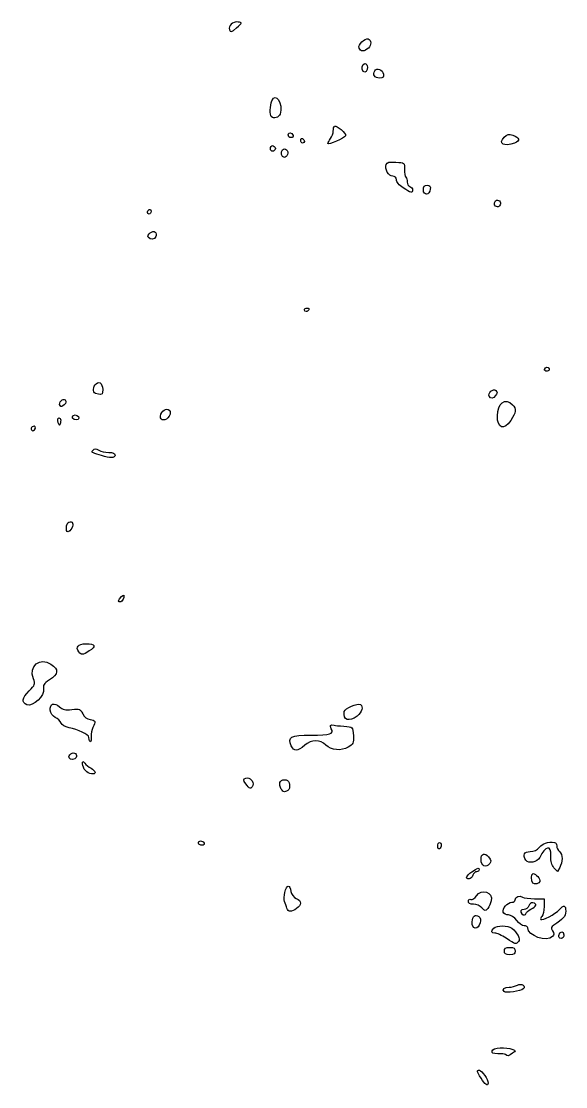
# Model space of a CAD drawing. Header units: centimetres. Extents: x -9 to 9, y -13.5 to 12.3.
# Drawn here: x -8.71 to -4.3, y -4.62 to 4.01 of the extents above; entities that cross this region are included whole.
import ezdxf

# ---------------------------------------------------------------- set-up
doc = ezdxf.new("R2010")
doc.units = ezdxf.units.CM
doc.header["$MEASUREMENT"] = 0
doc.layers.add('Layer 1', color=7, linetype='Continuous')

msp = doc.modelspace()

# ---------------------------------------------------------------- linework, layer by layer
at = {"layer": 'Layer 1'}
for points, knots in [([(-7.02647, 3.94068), (-7.0393, 3.97413), (-6.99976, 4.01009), (-6.95662, 4.00421), (-6.95662, 4.00421), (-6.92146, 3.99941), (-6.92152, 3.9992), (-6.96919, 3.95782), (-6.96919, 3.95782), (-7.0108, 3.92171), (-7.01832, 3.91946), (-7.02647, 3.94068)], [0, 0, 0, 0, 0.25, 0.25, 0.25, 0.25, 0.5, 0.5, 0.5, 0.5, 1, 1, 1, 1]), ([(-5.90047, 3.7933), (-5.87494, 3.81884), (-5.87554, 3.85885), (-5.9016, 3.86753), (-5.9016, 3.86753), (-5.92931, 3.87676), (-5.98632, 3.82036), (-5.97613, 3.79381), (-5.97613, 3.79381), (-5.96432, 3.76303), (-5.93096, 3.76281), (-5.90047, 3.79328), (-5.90047, 3.79328), (-5.90047, 3.79328), (-5.90047, 3.7933), (-5.90047, 3.7933)], [0, 0, 0, 0, 0.2, 0.2, 0.2, 0.2, 0.4, 0.4, 0.4, 0.4, 0.6, 0.6, 0.6, 0.6, 1, 1, 1, 1]), ([(-5.90735, 3.63895), (-5.90735, 3.65455), (-5.91722, 3.66732), (-5.92927, 3.66732), (-5.92927, 3.66732), (-5.95095, 3.66732), (-5.95992, 3.62245), (-5.94185, 3.60438), (-5.94185, 3.60438), (-5.92661, 3.58915), (-5.90735, 3.60843), (-5.90735, 3.63895)], [0, 0, 0, 0, 0.25, 0.25, 0.25, 0.25, 0.5, 0.5, 0.5, 0.5, 1, 1, 1, 1]), ([(-5.77841, 3.58312), (-5.78362, 3.61966), (-5.83176, 3.6365), (-5.8494, 3.60796), (-5.8494, 3.60796), (-5.86774, 3.57828), (-5.84853, 3.55039), (-5.80973, 3.55039), (-5.80973, 3.55039), (-5.78081, 3.55039), (-5.77466, 3.55682), (-5.77841, 3.58312)], [0, 0, 0, 0, 0.25, 0.25, 0.25, 0.25, 0.5, 0.5, 0.5, 0.5, 1, 1, 1, 1]), ([(-6.61596, 3.25934), (-6.58966, 3.3422), (-6.65308, 3.44412), (-6.6826, 3.36646), (-6.6826, 3.36646), (-6.69887, 3.32366), (-6.70131, 3.25289), (-6.68701, 3.23859), (-6.68701, 3.23859), (-6.66651, 3.21809), (-6.62523, 3.23016), (-6.61596, 3.25935), (-6.61596, 3.25935), (-6.61596, 3.25935), (-6.61596, 3.25934), (-6.61596, 3.25934)], [0, 0, 0, 0, 0.2, 0.2, 0.2, 0.2, 0.4, 0.4, 0.4, 0.4, 0.6, 0.6, 0.6, 0.6, 1, 1, 1, 1]), ([(-6.5102, 3.08542), (-6.51923, 3.11252), (-6.5507, 3.11701), (-6.5507, 3.09121), (-6.5507, 3.09121), (-6.5507, 3.07848), (-6.54029, 3.06807), (-6.52756, 3.06807), (-6.52756, 3.06807), (-6.51483, 3.06807), (-6.50702, 3.07588), (-6.5102, 3.08543), (-6.5102, 3.08543), (-6.5102, 3.08543), (-6.5102, 3.08542), (-6.5102, 3.08542)], [0, 0, 0, 0, 0.2, 0.2, 0.2, 0.2, 0.4, 0.4, 0.4, 0.4, 0.6, 0.6, 0.6, 0.6, 1, 1, 1, 1]), ([(-6.08542, 3.08269), (-6.07875, 3.1027), (-6.15704, 3.1715), (-6.17433, 3.16081), (-6.17433, 3.16081), (-6.18036, 3.15708), (-6.1853, 3.13924), (-6.1853, 3.12115), (-6.1853, 3.12115), (-6.1853, 3.10306), (-6.19496, 3.0755), (-6.20676, 3.0599), (-6.20676, 3.0599), (-6.21856, 3.04429), (-6.22843, 3.02723), (-6.22868, 3.02198), (-6.22868, 3.02198), (-6.22948, 3.00543), (-6.09171, 3.06382), (-6.08542, 3.08269)], [0, 0, 0, 0, 0.1666667, 0.1666667, 0.1666667, 0.1666667, 0.3333333, 0.3333333, 0.3333333, 0.3333333, 0.5, 0.5, 0.5, 0.5, 0.6666667, 0.6666667, 0.6666667, 0.6666667, 1, 1, 1, 1]), ([(-6.41915, 3.03797), (-6.41915, 3.04554), (-6.42573, 3.05579), (-6.43377, 3.06075), (-6.43377, 3.06075), (-6.44181, 3.0657), (-6.44838, 3.05952), (-6.44838, 3.047), (-6.44838, 3.047), (-6.44838, 3.03447), (-6.4418, 3.02421), (-6.43377, 3.02421), (-6.43377, 3.02421), (-6.42573, 3.02421), (-6.41915, 3.0304), (-6.41915, 3.03797)], [0, 0, 0, 0, 0.2, 0.2, 0.2, 0.2, 0.4, 0.4, 0.4, 0.4, 0.6, 0.6, 0.6, 0.6, 1, 1, 1, 1]), ([(-4.71615, 3.02431), (-4.66907, 3.04221), (-4.67484, 3.06883), (-4.72978, 3.08715), (-4.72978, 3.08715), (-4.76283, 3.09816), (-4.77619, 3.09514), (-4.80007, 3.07127), (-4.80007, 3.07127), (-4.85159, 3.01975), (-4.80165, 2.9918), (-4.71615, 3.02432), (-4.71615, 3.02432), (-4.71615, 3.02432), (-4.71615, 3.02431), (-4.71615, 3.02431)], [0, 0, 0, 0, 0.2, 0.2, 0.2, 0.2, 0.4, 0.4, 0.4, 0.4, 0.6, 0.6, 0.6, 0.6, 1, 1, 1, 1]), ([(-6.66307, 2.99626), (-6.67451, 3.0077), (-6.68171, 3.0077), (-6.68878, 2.99626), (-6.68878, 2.99626), (-6.70399, 2.97166), (-6.68248, 2.94507), (-6.66307, 2.96448), (-6.66307, 2.96448), (-6.65163, 2.97592), (-6.65163, 2.98481), (-6.66307, 2.99626)], [0, 0, 0, 0, 0.25, 0.25, 0.25, 0.25, 0.5, 0.5, 0.5, 0.5, 1, 1, 1, 1]), ([(-6.55597, 2.93058), (-6.54379, 2.96232), (-6.57471, 2.99218), (-6.59685, 2.97004), (-6.59685, 2.97004), (-6.61556, 2.95133), (-6.60397, 2.90767), (-6.58029, 2.90767), (-6.58029, 2.90767), (-6.57175, 2.90767), (-6.5608, 2.91798), (-6.55597, 2.93058)], [0, 0, 0, 0, 0.25, 0.25, 0.25, 0.25, 0.5, 0.5, 0.5, 0.5, 1, 1, 1, 1]), ([(-5.54224, 2.64441), (-5.54224, 2.65561), (-5.55211, 2.66856), (-5.56416, 2.67318), (-5.56416, 2.67318), (-5.57622, 2.67782), (-5.58608, 2.69386), (-5.58608, 2.70885), (-5.58608, 2.70885), (-5.58608, 2.72384), (-5.59101, 2.74111), (-5.59704, 2.74723), (-5.59704, 2.74723), (-5.60307, 2.75335), (-5.608, 2.7824), (-5.608, 2.81178), (-5.608, 2.81178), (-5.608, 2.86516), (-5.60811, 2.86521), (-5.67757, 2.86967), (-5.67757, 2.86967), (-5.73101, 2.87308), (-5.74925, 2.86866), (-5.75623, 2.85047), (-5.75623, 2.85047), (-5.77002, 2.81453), (-5.73714, 2.75559), (-5.70332, 2.75559), (-5.70332, 2.75559), (-5.6837, 2.75559), (-5.67378, 2.74595), (-5.67378, 2.72689), (-5.67378, 2.72689), (-5.67378, 2.71011), (-5.65112, 2.68279), (-5.61923, 2.66112), (-5.61923, 2.66112), (-5.557, 2.61884), (-5.54224, 2.61563), (-5.54224, 2.64442), (-5.54224, 2.64442), (-5.54224, 2.64442), (-5.54224, 2.64441), (-5.54224, 2.64441)], [0, 0, 0, 0, 0.0833333, 0.0833333, 0.0833333, 0.0833333, 0.1666667, 0.1666667, 0.1666667, 0.1666667, 0.25, 0.25, 0.25, 0.25, 0.3333333, 0.3333333, 0.3333333, 0.3333333, 0.4166667, 0.4166667, 0.4166667, 0.4166667, 0.5, 0.5, 0.5, 0.5, 0.5833333, 0.5833333, 0.5833333, 0.5833333, 0.6666667, 0.6666667, 0.6666667, 0.6666667, 0.75, 0.75, 0.75, 0.75, 0.8333333, 0.8333333, 0.8333333, 0.8333333, 1, 1, 1, 1]), ([(-5.39876, 2.64978), (-5.39521, 2.67465), (-5.40136, 2.68251), (-5.42434, 2.68251), (-5.42434, 2.68251), (-5.44709, 2.68251), (-5.45459, 2.67319), (-5.45459, 2.6449), (-5.45459, 2.6449), (-5.45459, 2.59692), (-5.40569, 2.6012), (-5.39876, 2.64975), (-5.39876, 2.64975), (-5.39876, 2.64975), (-5.39876, 2.64978), (-5.39876, 2.64978)], [0, 0, 0, 0, 0.2, 0.2, 0.2, 0.2, 0.4, 0.4, 0.4, 0.4, 0.6, 0.6, 0.6, 0.6, 1, 1, 1, 1]), ([(-4.83262, 2.52301), (-4.81756, 2.54738), (-4.85143, 2.57533), (-4.8716, 2.55517), (-4.8716, 2.55517), (-4.88847, 2.5383), (-4.87791, 2.50712), (-4.85533, 2.50712), (-4.85533, 2.50712), (-4.84824, 2.50712), (-4.83802, 2.51427), (-4.83262, 2.52301)], [0, 0, 0, 0, 0.25, 0.25, 0.25, 0.25, 0.5, 0.5, 0.5, 0.5, 1, 1, 1, 1]), ([(-7.66157, 2.47145), (-7.66157, 2.48398), (-7.66815, 2.49017), (-7.67619, 2.4852), (-7.67619, 2.4852), (-7.68423, 2.48025), (-7.69081, 2.46998), (-7.69081, 2.46241), (-7.69081, 2.46241), (-7.69081, 2.45484), (-7.68423, 2.44866), (-7.67619, 2.44866), (-7.67619, 2.44866), (-7.66815, 2.44866), (-7.66157, 2.45891), (-7.66157, 2.47145)], [0, 0, 0, 0, 0.2, 0.2, 0.2, 0.2, 0.4, 0.4, 0.4, 0.4, 0.6, 0.6, 0.6, 0.6, 1, 1, 1, 1]), ([(-7.62257, 2.26694), (-7.61774, 2.27954), (-7.61994, 2.296), (-7.62747, 2.30353), (-7.62747, 2.30353), (-7.64593, 2.32199), (-7.69843, 2.28292), (-7.6848, 2.26086), (-7.6848, 2.26086), (-7.66979, 2.23656), (-7.63284, 2.24017), (-7.62256, 2.26693), (-7.62256, 2.26693), (-7.62256, 2.26693), (-7.62257, 2.26694), (-7.62257, 2.26694)], [0, 0, 0, 0, 0.2, 0.2, 0.2, 0.2, 0.4, 0.4, 0.4, 0.4, 0.6, 0.6, 0.6, 0.6, 1, 1, 1, 1]), ([(-6.38271, 1.674), (-6.37774, 1.68204), (-6.38393, 1.68861), (-6.39646, 1.68861), (-6.39646, 1.68861), (-6.40899, 1.68861), (-6.41925, 1.68204), (-6.41925, 1.674), (-6.41925, 1.674), (-6.41925, 1.66596), (-6.41306, 1.65939), (-6.4055, 1.65939), (-6.4055, 1.65939), (-6.39794, 1.65939), (-6.38768, 1.66596), (-6.38271, 1.674)], [0, 0, 0, 0, 0.2, 0.2, 0.2, 0.2, 0.4, 0.4, 0.4, 0.4, 0.6, 0.6, 0.6, 0.6, 1, 1, 1, 1]), ([(-4.43463, 1.19538), (-4.44153, 1.21607), (-4.46503, 1.2138), (-4.47239, 1.1917), (-4.47239, 1.1917), (-4.47507, 1.18366), (-4.4663, 1.17708), (-4.4529, 1.17708), (-4.4529, 1.17708), (-4.4395, 1.17708), (-4.43128, 1.1853), (-4.43463, 1.19535), (-4.43463, 1.19535), (-4.43463, 1.19535), (-4.43463, 1.19538), (-4.43463, 1.19538)], [0, 0, 0, 0, 0.2, 0.2, 0.2, 0.2, 0.4, 0.4, 0.4, 0.4, 0.6, 0.6, 0.6, 0.6, 1, 1, 1, 1]), ([(-8.05413, 1.00538), (-8.0482, 1.06796), (-8.07387, 1.10231), (-8.1064, 1.07532), (-8.1064, 1.07532), (-8.13354, 1.05279), (-8.13603, 1.00702), (-8.11067, 0.99679), (-8.11067, 0.99679), (-8.0777, 0.98349), (-8.05589, 0.9868), (-8.05413, 1.00538)], [0, 0, 0, 0, 0.25, 0.25, 0.25, 0.25, 0.5, 0.5, 0.5, 0.5, 1, 1, 1, 1]), ([(-4.86899, 0.98042), (-4.85475, 0.99758), (-4.85435, 1.00703), (-4.86731, 1.01998), (-4.86731, 1.01998), (-4.88822, 1.04089), (-4.93721, 0.99925), (-4.92153, 0.97389), (-4.92153, 0.97389), (-4.90785, 0.95176), (-4.89104, 0.95385), (-4.86899, 0.98042)], [0, 0, 0, 0, 0.25, 0.25, 0.25, 0.25, 0.5, 0.5, 0.5, 0.5, 1, 1, 1, 1]), ([(-8.35769, 0.94377), (-8.37715, 0.96323), (-8.41411, 0.92295), (-8.39909, 0.89865), (-8.39909, 0.89865), (-8.39179, 0.88683), (-8.38205, 0.88874), (-8.36557, 0.90521), (-8.36557, 0.90521), (-8.34936, 0.92142), (-8.34698, 0.93306), (-8.35769, 0.94377)], [0, 0, 0, 0, 0.25, 0.25, 0.25, 0.25, 0.5, 0.5, 0.5, 0.5, 1, 1, 1, 1]), ([(-4.74613, 0.77857), (-4.70332, 0.84157), (-4.69979, 0.87343), (-4.73203, 0.90568), (-4.73203, 0.90568), (-4.79152, 0.96517), (-4.85522, 0.91858), (-4.85522, 0.8156), (-4.85522, 0.8156), (-4.85522, 0.71299), (-4.80278, 0.69519), (-4.74613, 0.77857)], [0, 0, 0, 0, 0.25, 0.25, 0.25, 0.25, 0.5, 0.5, 0.5, 0.5, 1, 1, 1, 1]), ([(-7.51482, 0.81328), (-7.50265, 0.83602), (-7.50262, 0.84837), (-7.51471, 0.86046), (-7.51471, 0.86046), (-7.53717, 0.88291), (-7.57999, 0.85497), (-7.5861, 0.81388), (-7.5861, 0.81388), (-7.59241, 0.77149), (-7.53743, 0.77103), (-7.51482, 0.81329), (-7.51482, 0.81329), (-7.51482, 0.81329), (-7.51482, 0.81328), (-7.51482, 0.81328)], [0, 0, 0, 0, 0.2, 0.2, 0.2, 0.2, 0.4, 0.4, 0.4, 0.4, 0.6, 0.6, 0.6, 0.6, 1, 1, 1, 1]), ([(-8.39829, 0.79337), (-8.41426, 0.80934), (-8.42521, 0.78394), (-8.41374, 0.75753), (-8.41374, 0.75753), (-8.40287, 0.73249), (-8.40208, 0.73251), (-8.39603, 0.75806), (-8.39603, 0.75806), (-8.39255, 0.77276), (-8.39356, 0.78866), (-8.39829, 0.79338), (-8.39829, 0.79338), (-8.39829, 0.79338), (-8.39829, 0.79337), (-8.39829, 0.79337)], [0, 0, 0, 0, 0.2, 0.2, 0.2, 0.2, 0.4, 0.4, 0.4, 0.4, 0.6, 0.6, 0.6, 0.6, 1, 1, 1, 1]), ([(-8.24645, 0.79624), (-8.24645, 0.81598), (-8.27309, 0.82966), (-8.29054, 0.81888), (-8.29054, 0.81888), (-8.29871, 0.81382), (-8.30161, 0.80358), (-8.29699, 0.7961), (-8.29699, 0.7961), (-8.28602, 0.77834), (-8.24646, 0.77846), (-8.24646, 0.79663), (-8.24646, 0.79663), (-8.24646, 0.79663), (-8.24645, 0.79624), (-8.24645, 0.79624)], [0, 0, 0, 0, 0.2, 0.2, 0.2, 0.2, 0.4, 0.4, 0.4, 0.4, 0.6, 0.6, 0.6, 0.6, 1, 1, 1, 1]), ([(-8.6312, 0.70122), (-8.63626, 0.7094), (-8.63327, 0.7205), (-8.62457, 0.72588), (-8.62457, 0.72588), (-8.6021, 0.73977), (-8.5876, 0.72077), (-8.60636, 0.70199), (-8.60636, 0.70199), (-8.61686, 0.69149), (-8.62503, 0.69124), (-8.6312, 0.70124), (-8.6312, 0.70124), (-8.6312, 0.70124), (-8.6312, 0.70122), (-8.6312, 0.70122)], [0, 0, 0, 0, 0.2, 0.2, 0.2, 0.2, 0.4, 0.4, 0.4, 0.4, 0.6, 0.6, 0.6, 0.6, 1, 1, 1, 1]), ([(-7.95373, 0.49748), (-7.95373, 0.51281), (-7.96918, 0.5194), (-8.00508, 0.5194), (-8.00508, 0.5194), (-8.03332, 0.5194), (-8.06933, 0.52746), (-8.0851, 0.5373), (-8.0851, 0.5373), (-8.10729, 0.55116), (-8.1177, 0.55127), (-8.13119, 0.53783), (-8.13119, 0.53783), (-8.14468, 0.52434), (-8.14394, 0.5191), (-8.1279, 0.51461), (-8.1279, 0.51461), (-8.11651, 0.51141), (-8.08745, 0.50205), (-8.06334, 0.49376), (-8.06334, 0.49376), (-7.99686, 0.47094), (-7.95372, 0.47242), (-7.95372, 0.49754), (-7.95372, 0.49754), (-7.95372, 0.49754), (-7.95373, 0.49748), (-7.95373, 0.49748)], [0, 0, 0, 0, 0.125, 0.125, 0.125, 0.125, 0.25, 0.25, 0.25, 0.25, 0.375, 0.375, 0.375, 0.375, 0.5, 0.5, 0.5, 0.5, 0.625, 0.625, 0.625, 0.625, 0.75, 0.75, 0.75, 0.75, 1, 1, 1, 1]), ([(-8.30439, -0.09432), (-8.28553, -0.05907), (-8.29706, -0.0342), (-8.32694, -0.04567), (-8.32694, -0.04567), (-8.35049, -0.0547), (-8.35699, -0.12385), (-8.33429, -0.12385), (-8.33429, -0.12385), (-8.32653, -0.12385), (-8.31308, -0.11056), (-8.30438, -0.09432), (-8.30438, -0.09432), (-8.30438, -0.09432), (-8.30439, -0.09432), (-8.30439, -0.09432)], [0, 0, 0, 0, 0.2, 0.2, 0.2, 0.2, 0.4, 0.4, 0.4, 0.4, 0.6, 0.6, 0.6, 0.6, 1, 1, 1, 1]), ([(-7.88354, -0.65656), (-7.87892, -0.63272), (-7.88138, -0.63165), (-7.90181, -0.6486), (-7.90181, -0.6486), (-7.92975, -0.67178), (-7.93322, -0.69888), (-7.90715, -0.6902), (-7.90715, -0.6902), (-7.8971, -0.68684), (-7.88648, -0.67172), (-7.88354, -0.65656)], [0, 0, 0, 0, 0.25, 0.25, 0.25, 0.25, 0.5, 0.5, 0.5, 0.5, 1, 1, 1, 1]), ([(-8.16205, -1.08818), (-8.10262, -1.05195), (-8.11304, -1.02999), (-8.18967, -1.02999), (-8.18967, -1.02999), (-8.25315, -1.02999), (-8.27776, -1.05847), (-8.24666, -1.09595), (-8.24666, -1.09595), (-8.22359, -1.12375), (-8.21984, -1.1234), (-8.16205, -1.08818)], [0, 0, 0, 0, 0.25, 0.25, 0.25, 0.25, 0.5, 0.5, 0.5, 0.5, 1, 1, 1, 1]), ([(-8.53197, -1.39511), (-8.53942, -1.36544), (-8.5316, -1.35349), (-8.48527, -1.32355), (-8.48527, -1.32355), (-8.41115, -1.27568), (-8.40781, -1.23867), (-8.47357, -1.19423), (-8.47357, -1.19423), (-8.56117, -1.13504), (-8.65339, -1.2127), (-8.61531, -1.3136), (-8.61531, -1.3136), (-8.59894, -1.35698), (-8.60097, -1.36293), (-8.64895, -1.41206), (-8.64895, -1.41206), (-8.70798, -1.47252), (-8.71323, -1.50392), (-8.66769, -1.52424), (-8.66769, -1.52424), (-8.62085, -1.54514), (-8.51871, -1.44795), (-8.53197, -1.3951), (-8.53197, -1.3951), (-8.53197, -1.3951), (-8.53197, -1.39511), (-8.53197, -1.39511)], [0, 0, 0, 0, 0.125, 0.125, 0.125, 0.125, 0.25, 0.25, 0.25, 0.25, 0.375, 0.375, 0.375, 0.375, 0.5, 0.5, 0.5, 0.5, 0.625, 0.625, 0.625, 0.625, 0.75, 0.75, 0.75, 0.75, 1, 1, 1, 1]), ([(-8.1471, -1.78101), (-8.1487, -1.7589), (-8.14222, -1.72645), (-8.13272, -1.70889), (-8.13272, -1.70889), (-8.10686, -1.66114), (-8.11133, -1.64823), (-8.15552, -1.64313), (-8.15552, -1.64313), (-8.18274, -1.63999), (-8.20203, -1.62505), (-8.2156, -1.5966), (-8.2156, -1.5966), (-8.23434, -1.55732), (-8.23986, -1.55518), (-8.3034, -1.5625), (-8.3034, -1.5625), (-8.3584, -1.56885), (-8.37727, -1.56468), (-8.40335, -1.54045), (-8.40335, -1.54045), (-8.44588, -1.50092), (-8.48433, -1.51542), (-8.47815, -1.56866), (-8.47815, -1.56866), (-8.47526, -1.59362), (-8.46004, -1.61528), (-8.43759, -1.62641), (-8.43759, -1.62641), (-8.41783, -1.63621), (-8.39701, -1.65681), (-8.39132, -1.67219), (-8.39132, -1.67219), (-8.3847, -1.69009), (-8.36081, -1.7037), (-8.32493, -1.71001), (-8.32493, -1.71001), (-8.25357, -1.72257), (-8.16712, -1.76491), (-8.16475, -1.78846), (-8.16475, -1.78846), (-8.15962, -1.83936), (-8.14337, -1.83251), (-8.14709, -1.78102), (-8.14709, -1.78102), (-8.14709, -1.78102), (-8.1471, -1.78101), (-8.1471, -1.78101)], [0, 0, 0, 0, 0.0769231, 0.0769231, 0.0769231, 0.0769231, 0.1538462, 0.1538462, 0.1538462, 0.1538462, 0.2307692, 0.2307692, 0.2307692, 0.2307692, 0.3076923, 0.3076923, 0.3076923, 0.3076923, 0.3846154, 0.3846154, 0.3846154, 0.3846154, 0.4615385, 0.4615385, 0.4615385, 0.4615385, 0.5384615, 0.5384615, 0.5384615, 0.5384615, 0.6153846, 0.6153846, 0.6153846, 0.6153846, 0.6923077, 0.6923077, 0.6923077, 0.6923077, 0.7692308, 0.7692308, 0.7692308, 0.7692308, 0.8461538, 0.8461538, 0.8461538, 0.8461538, 1, 1, 1, 1]), ([(-5.99076, -1.61551), (-5.95287, -1.58571), (-5.93981, -1.53829), (-5.96518, -1.52261), (-5.96518, -1.52261), (-5.98788, -1.50858), (-6.09092, -1.55275), (-6.09599, -1.57868), (-6.09599, -1.57868), (-6.10953, -1.64786), (-6.0558, -1.66666), (-5.99076, -1.61551)], [0, 0, 0, 0, 0.25, 0.25, 0.25, 0.25, 0.5, 0.5, 0.5, 0.5, 1, 1, 1, 1]), ([(-6.41664, -1.8523), (-6.36251, -1.80499), (-6.29064, -1.80417), (-6.24445, -1.85038), (-6.24445, -1.85038), (-6.2028, -1.89203), (-6.1186, -1.9004), (-6.06446, -1.86828), (-6.06446, -1.86828), (-6.02195, -1.84305), (-6.01822, -1.83499), (-6.0221, -1.77671), (-6.0221, -1.77671), (-6.02728, -1.69894), (-6.02286, -1.70341), (-6.10039, -1.69771), (-6.10039, -1.69771), (-6.13538, -1.69515), (-6.17058, -1.69149), (-6.17861, -1.68962), (-6.17861, -1.68962), (-6.20923, -1.68245), (-6.21567, -1.69063), (-6.20101, -1.71801), (-6.20101, -1.71801), (-6.17782, -1.76135), (-6.20555, -1.77005), (-6.36687, -1.77005), (-6.36687, -1.77005), (-6.53012, -1.77005), (-6.55781, -1.78518), (-6.52526, -1.85661), (-6.52526, -1.85661), (-6.5031, -1.90525), (-6.47596, -1.90418), (-6.41662, -1.85229), (-6.41662, -1.85229), (-6.41662, -1.85229), (-6.41664, -1.8523), (-6.41664, -1.8523)], [0, 0, 0, 0, 0.0909091, 0.0909091, 0.0909091, 0.0909091, 0.1818182, 0.1818182, 0.1818182, 0.1818182, 0.2727273, 0.2727273, 0.2727273, 0.2727273, 0.3636364, 0.3636364, 0.3636364, 0.3636364, 0.4545455, 0.4545455, 0.4545455, 0.4545455, 0.5454545, 0.5454545, 0.5454545, 0.5454545, 0.6363636, 0.6363636, 0.6363636, 0.6363636, 0.7272727, 0.7272727, 0.7272727, 0.7272727, 0.8181818, 0.8181818, 0.8181818, 0.8181818, 1, 1, 1, 1]), ([(-8.26793, -1.95145), (-8.26253, -1.94271), (-8.26515, -1.92852), (-8.27375, -1.91992), (-8.27375, -1.91992), (-8.29199, -1.90168), (-8.33944, -1.93288), (-8.32615, -1.95438), (-8.32615, -1.95438), (-8.31503, -1.97238), (-8.27976, -1.97061), (-8.26792, -1.95145), (-8.26792, -1.95145), (-8.26792, -1.95145), (-8.26793, -1.95145), (-8.26793, -1.95145)], [0, 0, 0, 0, 0.2, 0.2, 0.2, 0.2, 0.4, 0.4, 0.4, 0.4, 0.6, 0.6, 0.6, 0.6, 1, 1, 1, 1]), ([(-8.11507, -2.07016), (-8.11507, -2.0624), (-8.12987, -2.04818), (-8.14796, -2.03854), (-8.14796, -2.03854), (-8.16605, -2.02891), (-8.18886, -2.01059), (-8.19865, -1.99783), (-8.19865, -1.99783), (-8.21452, -1.97716), (-8.2165, -1.97769), (-8.21692, -2.00273), (-8.21692, -2.00273), (-8.21719, -2.01818), (-8.2065, -2.04284), (-8.19319, -2.05754), (-8.19319, -2.05754), (-8.16772, -2.08569), (-8.11507, -2.0942), (-8.11507, -2.07017), (-8.11507, -2.07017), (-8.11507, -2.07017), (-8.11507, -2.07016), (-8.11507, -2.07016)], [0, 0, 0, 0, 0.1428571, 0.1428571, 0.1428571, 0.1428571, 0.2857143, 0.2857143, 0.2857143, 0.2857143, 0.4285714, 0.4285714, 0.4285714, 0.4285714, 0.5714286, 0.5714286, 0.5714286, 0.5714286, 0.7142857, 0.7142857, 0.7142857, 0.7142857, 1, 1, 1, 1]), ([(-6.83731, -2.17667), (-6.8253, -2.14538), (-6.86315, -2.10665), (-6.89412, -2.11854), (-6.89412, -2.11854), (-6.91573, -2.12683), (-6.91568, -2.13064), (-6.89357, -2.16438), (-6.89357, -2.16438), (-6.8654, -2.20737), (-6.85035, -2.21066), (-6.8373, -2.17667), (-6.8373, -2.17667), (-6.8373, -2.17667), (-6.83731, -2.17667), (-6.83731, -2.17667)], [0, 0, 0, 0, 0.2, 0.2, 0.2, 0.2, 0.4, 0.4, 0.4, 0.4, 0.6, 0.6, 0.6, 0.6, 1, 1, 1, 1]), ([(-6.55333, -2.21759), (-6.52793, -2.20149), (-6.53716, -2.13684), (-6.56557, -2.13194), (-6.56557, -2.13194), (-6.6099, -2.12429), (-6.6312, -2.15191), (-6.61255, -2.19284), (-6.61255, -2.19284), (-6.59426, -2.23299), (-6.58423, -2.23718), (-6.55333, -2.21759)], [0, 0, 0, 0, 0.25, 0.25, 0.25, 0.25, 0.5, 0.5, 0.5, 0.5, 1, 1, 1, 1]), ([(-7.28069, -2.64353), (-7.28069, -2.6355), (-7.27121, -2.62892), (-7.25963, -2.62892), (-7.25963, -2.62892), (-7.24805, -2.62892), (-7.2345, -2.6355), (-7.22953, -2.64353), (-7.22953, -2.64353), (-7.22456, -2.65157), (-7.23404, -2.65815), (-7.25059, -2.65815), (-7.25059, -2.65815), (-7.26714, -2.65815), (-7.28068, -2.65157), (-7.28068, -2.64353), (-7.28068, -2.64353), (-7.28068, -2.64353), (-7.28069, -2.64353), (-7.28069, -2.64353)], [0, 0, 0, 0, 0.1666667, 0.1666667, 0.1666667, 0.1666667, 0.3333333, 0.3333333, 0.3333333, 0.3333333, 0.5, 0.5, 0.5, 0.5, 0.6666667, 0.6666667, 0.6666667, 0.6666667, 1, 1, 1, 1]), ([(-5.30943, -2.66079), (-5.30943, -2.6492), (-5.31601, -2.63973), (-5.32405, -2.63973), (-5.32405, -2.63973), (-5.33209, -2.63973), (-5.33867, -2.65327), (-5.33867, -2.66982), (-5.33867, -2.66982), (-5.33867, -2.68637), (-5.33209, -2.69585), (-5.32405, -2.69088), (-5.32405, -2.69088), (-5.31601, -2.68593), (-5.30943, -2.67237), (-5.30943, -2.66079)], [0, 0, 0, 0, 0.2, 0.2, 0.2, 0.2, 0.4, 0.4, 0.4, 0.4, 0.6, 0.6, 0.6, 0.6, 1, 1, 1, 1]), ([(-4.33046, -2.76941), (-4.33019, -2.74829), (-4.33981, -2.72282), (-4.35187, -2.71281), (-4.35187, -2.71281), (-4.36393, -2.7028), (-4.37379, -2.68227), (-4.37379, -2.66717), (-4.37379, -2.66717), (-4.37379, -2.65208), (-4.38201, -2.639), (-4.39206, -2.63811), (-4.39206, -2.63811), (-4.44852, -2.6331), (-4.48672, -2.64541), (-4.51319, -2.67713), (-4.51319, -2.67713), (-4.53342, -2.70137), (-4.55802, -2.71281), (-4.58992, -2.71281), (-4.58992, -2.71281), (-4.63841, -2.71281), (-4.65159, -2.74004), (-4.6241, -2.7834), (-4.6241, -2.7834), (-4.60543, -2.81285), (-4.53052, -2.79841), (-4.51241, -2.76186), (-4.51241, -2.76186), (-4.46392, -2.66401), (-4.41884, -2.657), (-4.42236, -2.74786), (-4.42236, -2.74786), (-4.42413, -2.79354), (-4.41664, -2.82121), (-4.3965, -2.84347), (-4.3965, -2.84347), (-4.3965, -2.84347), (-4.36816, -2.87479), (-4.36816, -2.87479), (-4.36816, -2.87479), (-4.36816, -2.87479), (-4.34957, -2.8413), (-4.34957, -2.8413), (-4.34957, -2.8413), (-4.33934, -2.82288), (-4.33074, -2.79052), (-4.33046, -2.7694), (-4.33046, -2.7694), (-4.33046, -2.7694), (-4.33046, -2.76941), (-4.33046, -2.76941)], [0, 0, 0, 0, 0.0714286, 0.0714286, 0.0714286, 0.0714286, 0.1428571, 0.1428571, 0.1428571, 0.1428571, 0.2142857, 0.2142857, 0.2142857, 0.2142857, 0.2857143, 0.2857143, 0.2857143, 0.2857143, 0.3571429, 0.3571429, 0.3571429, 0.3571429, 0.4285714, 0.4285714, 0.4285714, 0.4285714, 0.5, 0.5, 0.5, 0.5, 0.5714286, 0.5714286, 0.5714286, 0.5714286, 0.6428571, 0.6428571, 0.6428571, 0.6428571, 0.7142857, 0.7142857, 0.7142857, 0.7142857, 0.7857143, 0.7857143, 0.7857143, 0.7857143, 0.8571429, 0.8571429, 0.8571429, 0.8571429, 1, 1, 1, 1]), ([(-4.91617, -2.80971), (-4.90343, -2.79436), (-4.90587, -2.78186), (-4.92663, -2.75623), (-4.92663, -2.75623), (-4.95778, -2.71777), (-4.98768, -2.72794), (-4.98768, -2.77701), (-4.98768, -2.77701), (-4.98768, -2.83126), (-4.94881, -2.84903), (-4.91617, -2.80971)], [0, 0, 0, 0, 0.25, 0.25, 0.25, 0.25, 0.5, 0.5, 0.5, 0.5, 1, 1, 1, 1]), ([(-5.05381, -2.90494), (-5.04871, -2.88887), (-5.03511, -2.87571), (-5.02359, -2.87571), (-5.02359, -2.87571), (-5.01207, -2.87571), (-5.00265, -2.86913), (-5.00265, -2.86109), (-5.00265, -2.86109), (-5.00265, -2.83968), (-5.01508, -2.84293), (-5.06251, -2.87671), (-5.06251, -2.87671), (-5.10831, -2.90932), (-5.11761, -2.93418), (-5.08402, -2.93418), (-5.08402, -2.93418), (-5.0725, -2.93418), (-5.05891, -2.92103), (-5.0538, -2.90495), (-5.0538, -2.90495), (-5.0538, -2.90495), (-5.05381, -2.90494), (-5.05381, -2.90494)], [0, 0, 0, 0, 0.1428571, 0.1428571, 0.1428571, 0.1428571, 0.2857143, 0.2857143, 0.2857143, 0.2857143, 0.4285714, 0.4285714, 0.4285714, 0.4285714, 0.5714286, 0.5714286, 0.5714286, 0.5714286, 0.7142857, 0.7142857, 0.7142857, 0.7142857, 1, 1, 1, 1]), ([(-4.5101, -2.95414), (-4.50406, -2.93601), (-4.54365, -2.89033), (-4.56539, -2.89033), (-4.56539, -2.89033), (-4.58117, -2.89033), (-4.58385, -2.95365), (-4.56871, -2.96879), (-4.56871, -2.96879), (-4.55422, -2.98327), (-4.51667, -2.9739), (-4.51009, -2.95414), (-4.51009, -2.95414), (-4.51009, -2.95414), (-4.5101, -2.95414), (-4.5101, -2.95414)], [0, 0, 0, 0, 0.2, 0.2, 0.2, 0.2, 0.4, 0.4, 0.4, 0.4, 0.6, 0.6, 0.6, 0.6, 1, 1, 1, 1]), ([(-6.48226, -3.17451), (-6.43998, -3.1449), (-6.44099, -3.11295), (-6.48482, -3.09298), (-6.48482, -3.09298), (-6.50572, -3.08346), (-6.52327, -3.05998), (-6.5283, -3.03483), (-6.5283, -3.03483), (-6.53294, -3.01162), (-6.54237, -2.99264), (-6.54927, -2.99264), (-6.54927, -2.99264), (-6.56924, -2.99264), (-6.5923, -3.08563), (-6.58018, -3.11729), (-6.58018, -3.11729), (-6.57411, -3.13314), (-6.56551, -3.15761), (-6.56108, -3.17168), (-6.56108, -3.17168), (-6.5511, -3.20331), (-6.52474, -3.20425), (-6.48226, -3.1745), (-6.48226, -3.1745), (-6.48226, -3.1745), (-6.48226, -3.17451), (-6.48226, -3.17451)], [0, 0, 0, 0, 0.125, 0.125, 0.125, 0.125, 0.25, 0.25, 0.25, 0.25, 0.375, 0.375, 0.375, 0.375, 0.5, 0.5, 0.5, 0.5, 0.625, 0.625, 0.625, 0.625, 0.75, 0.75, 0.75, 0.75, 1, 1, 1, 1]), ([(-4.90499, -3.11095), (-4.8875, -3.0413), (-4.98474, -3.00998), (-5.02547, -3.07215), (-5.02547, -3.07215), (-5.03902, -3.09282), (-5.05758, -3.10445), (-5.06965, -3.09982), (-5.06965, -3.09982), (-5.08234, -3.09497), (-5.09047, -3.10099), (-5.09047, -3.11531), (-5.09047, -3.11531), (-5.09047, -3.13138), (-5.07734, -3.1388), (-5.04889, -3.1388), (-5.04889, -3.1388), (-5.02542, -3.1388), (-4.9954, -3.15197), (-4.97997, -3.169), (-4.97997, -3.169), (-4.95376, -3.19796), (-4.95184, -3.19811), (-4.93322, -3.17268), (-4.93322, -3.17268), (-4.92254, -3.15808), (-4.90983, -3.13031), (-4.90498, -3.11097), (-4.90498, -3.11097), (-4.90498, -3.11097), (-4.90499, -3.11095), (-4.90499, -3.11095)], [0, 0, 0, 0, 0.1111111, 0.1111111, 0.1111111, 0.1111111, 0.2222222, 0.2222222, 0.2222222, 0.2222222, 0.3333333, 0.3333333, 0.3333333, 0.3333333, 0.4444444, 0.4444444, 0.4444444, 0.4444444, 0.5555556, 0.5555556, 0.5555556, 0.5555556, 0.6666667, 0.6666667, 0.6666667, 0.6666667, 0.7777778, 0.7777778, 0.7777778, 0.7777778, 1, 1, 1, 1]), ([(-4.40767, -3.4), (-4.39543, -3.38776), (-4.39561, -3.37607), (-4.40839, -3.35461), (-4.40839, -3.35461), (-4.42266, -3.33066), (-4.42096, -3.32285), (-4.39845, -3.30898), (-4.39845, -3.30898), (-4.32326, -3.26268), (-4.30138, -3.23725), (-4.30138, -3.19619), (-4.30138, -3.19619), (-4.30138, -3.1456), (-4.31594, -3.1422), (-4.35375, -3.18397), (-4.35375, -3.18397), (-4.38443, -3.21787), (-4.49222, -3.27437), (-4.50392, -3.26267), (-4.50392, -3.26267), (-4.50802, -3.25857), (-4.5036, -3.24744), (-4.49408, -3.23793), (-4.49408, -3.23793), (-4.48457, -3.22841), (-4.47678, -3.19236), (-4.47678, -3.15778), (-4.47678, -3.15778), (-4.47678, -3.15778), (-4.47678, -3.09494), (-4.47678, -3.09494), (-4.47678, -3.09494), (-4.47678, -3.09494), (-4.55351, -3.09441), (-4.55351, -3.09441), (-4.55351, -3.09441), (-4.59571, -3.09388), (-4.63951, -3.08832), (-4.65084, -3.08115), (-4.65084, -3.08115), (-4.67711, -3.06452), (-4.71063, -3.07705), (-4.71063, -3.10351), (-4.71063, -3.10351), (-4.71063, -3.11471), (-4.72277, -3.12387), (-4.7376, -3.12387), (-4.7376, -3.12387), (-4.77337, -3.12387), (-4.81873, -3.17541), (-4.80787, -3.20371), (-4.80787, -3.20371), (-4.80313, -3.21607), (-4.78384, -3.22617), (-4.765, -3.22617), (-4.765, -3.22617), (-4.74389, -3.22617), (-4.71831, -3.243), (-4.69833, -3.27002), (-4.69833, -3.27002), (-4.6805, -3.29414), (-4.65295, -3.31387), (-4.63712, -3.31387), (-4.63712, -3.31387), (-4.62129, -3.31387), (-4.60833, -3.32167), (-4.60833, -3.3312), (-4.60833, -3.3312), (-4.60833, -3.39545), (-4.45558, -3.4476), (-4.40768, -3.3997), (-4.40768, -3.3997), (-4.40768, -3.3997), (-4.40767, -3.4), (-4.40767, -3.4)], [0, 0, 0, 0, 0.05, 0.05, 0.05, 0.05, 0.1, 0.1, 0.1, 0.1, 0.15, 0.15, 0.15, 0.15, 0.2, 0.2, 0.2, 0.2, 0.25, 0.25, 0.25, 0.25, 0.3, 0.3, 0.3, 0.3, 0.35, 0.35, 0.35, 0.35, 0.4, 0.4, 0.4, 0.4, 0.45, 0.45, 0.45, 0.45, 0.5, 0.5, 0.5, 0.5, 0.55, 0.55, 0.55, 0.55, 0.6, 0.6, 0.6, 0.6, 0.65, 0.65, 0.65, 0.65, 0.7, 0.7, 0.7, 0.7, 0.75, 0.75, 0.75, 0.75, 0.8, 0.8, 0.8, 0.8, 0.85, 0.85, 0.85, 0.85, 0.9, 0.9, 0.9, 0.9, 1, 1, 1, 1]), ([(-4.65704, -3.21674), (-4.67536, -3.19842), (-4.6668, -3.18264), (-4.63854, -3.18264), (-4.63854, -3.18264), (-4.62287, -3.18264), (-4.60605, -3.16926), (-4.60075, -3.15258), (-4.60075, -3.15258), (-4.59513, -3.13486), (-4.58122, -3.12444), (-4.56688, -3.1272), (-4.56688, -3.1272), (-4.53069, -3.13417), (-4.53813, -3.15821), (-4.58316, -3.17979), (-4.58316, -3.17979), (-4.60504, -3.19028), (-4.62294, -3.20508), (-4.62294, -3.21268), (-4.62294, -3.21268), (-4.62294, -3.22864), (-4.64278, -3.23101), (-4.65704, -3.21673), (-4.65704, -3.21673), (-4.65704, -3.21673), (-4.65704, -3.21674), (-4.65704, -3.21674)], [0, 0, 0, 0, 0.125, 0.125, 0.125, 0.125, 0.25, 0.25, 0.25, 0.25, 0.375, 0.375, 0.375, 0.375, 0.5, 0.5, 0.5, 0.5, 0.625, 0.625, 0.625, 0.625, 0.75, 0.75, 0.75, 0.75, 1, 1, 1, 1]), ([(-4.99403, -3.29068), (-4.9877, -3.26545), (-4.99131, -3.24824), (-5.00471, -3.23976), (-5.00471, -3.23976), (-5.03702, -3.21932), (-5.05385, -3.23259), (-5.05877, -3.28241), (-5.05877, -3.28241), (-5.06482, -3.34363), (-5.0091, -3.35075), (-4.99403, -3.29068)], [0, 0, 0, 0, 0.25, 0.25, 0.25, 0.25, 0.5, 0.5, 0.5, 0.5, 1, 1, 1, 1]), ([(-4.68371, -3.44105), (-4.6668, -3.42067), (-4.69327, -3.36917), (-4.7393, -3.33289), (-4.7393, -3.33289), (-4.76854, -3.30985), (-4.86059, -3.30908), (-4.88321, -3.33172), (-4.88321, -3.33172), (-4.90827, -3.35679), (-4.90488, -3.37265), (-4.87445, -3.37265), (-4.87445, -3.37265), (-4.85999, -3.37265), (-4.81888, -3.39187), (-4.7831, -3.41536), (-4.7831, -3.41536), (-4.70661, -3.46558), (-4.7045, -3.46613), (-4.68371, -3.44108), (-4.68371, -3.44108), (-4.68371, -3.44108), (-4.68371, -3.44105), (-4.68371, -3.44105)], [0, 0, 0, 0, 0.1428571, 0.1428571, 0.1428571, 0.1428571, 0.2857143, 0.2857143, 0.2857143, 0.2857143, 0.4285714, 0.4285714, 0.4285714, 0.4285714, 0.5714286, 0.5714286, 0.5714286, 0.5714286, 0.7142857, 0.7142857, 0.7142857, 0.7142857, 1, 1, 1, 1]), ([(-4.316, -3.38604), (-4.316, -3.35042), (-4.35015, -3.35545), (-4.35727, -3.39212), (-4.35727, -3.39212), (-4.36007, -3.40654), (-4.35261, -3.41649), (-4.339, -3.41649), (-4.339, -3.41649), (-4.32544, -3.41649), (-4.316, -3.40399), (-4.316, -3.38604)], [0, 0, 0, 0, 0.25, 0.25, 0.25, 0.25, 0.5, 0.5, 0.5, 0.5, 1, 1, 1, 1]), ([(-4.71051, -3.51878), (-4.71051, -3.49605), (-4.72025, -3.48955), (-4.75436, -3.48955), (-4.75436, -3.48955), (-4.78846, -3.48955), (-4.79821, -3.49604), (-4.79821, -3.51878), (-4.79821, -3.51878), (-4.79821, -3.54152), (-4.78847, -3.54801), (-4.75436, -3.54801), (-4.75436, -3.54801), (-4.72026, -3.54801), (-4.71051, -3.54152), (-4.71051, -3.51878)], [0, 0, 0, 0, 0.2, 0.2, 0.2, 0.2, 0.4, 0.4, 0.4, 0.4, 0.6, 0.6, 0.6, 0.6, 1, 1, 1, 1]), ([(-4.6458, -3.82556), (-4.62068, -3.80044), (-4.65809, -3.77637), (-4.6931, -3.79512), (-4.6931, -3.79512), (-4.70951, -3.8039), (-4.73943, -3.81109), (-4.75958, -3.81109), (-4.75958, -3.81109), (-4.79824, -3.81109), (-4.81894, -3.82894), (-4.8012, -3.84698), (-4.8012, -3.84698), (-4.78731, -3.8611), (-4.66439, -3.84416), (-4.6458, -3.82556)], [0, 0, 0, 0, 0.2, 0.2, 0.2, 0.2, 0.4, 0.4, 0.4, 0.4, 0.6, 0.6, 0.6, 0.6, 1, 1, 1, 1]), ([(-4.73159, -4.34585), (-4.7045, -4.32591), (-4.70442, -4.32451), (-4.72984, -4.31466), (-4.72984, -4.31466), (-4.78659, -4.29267), (-4.89266, -4.3001), (-4.89773, -4.32641), (-4.89773, -4.32641), (-4.90157, -4.34637), (-4.89219, -4.35091), (-4.85031, -4.34934), (-4.85031, -4.34934), (-4.82159, -4.34827), (-4.79374, -4.35174), (-4.78842, -4.35705), (-4.78842, -4.35705), (-4.7742, -4.37127), (-4.76319, -4.3691), (-4.7316, -4.34585), (-4.7316, -4.34585), (-4.7316, -4.34585), (-4.73159, -4.34585), (-4.73159, -4.34585)], [0, 0, 0, 0, 0.1428571, 0.1428571, 0.1428571, 0.1428571, 0.2857143, 0.2857143, 0.2857143, 0.2857143, 0.4285714, 0.4285714, 0.4285714, 0.4285714, 0.5714286, 0.5714286, 0.5714286, 0.5714286, 0.7142857, 0.7142857, 0.7142857, 0.7142857, 1, 1, 1, 1]), ([(-4.92995, -4.58715), (-4.92995, -4.5606), (-4.98149, -4.48384), (-4.99938, -4.48375), (-4.99938, -4.48375), (-5.02362, -4.48322), (-5.02282, -4.48785), (-4.98697, -4.5486), (-4.98697, -4.5486), (-4.95797, -4.59776), (-4.92995, -4.6167), (-4.92995, -4.58716), (-4.92995, -4.58716), (-4.92995, -4.58716), (-4.92995, -4.58715), (-4.92995, -4.58715)], [0, 0, 0, 0, 0.2, 0.2, 0.2, 0.2, 0.4, 0.4, 0.4, 0.4, 0.6, 0.6, 0.6, 0.6, 1, 1, 1, 1])]:
    msp.add_open_spline(points, degree=3, knots=knots, dxfattribs=at)

doc.saveas('drawing.dxf')
